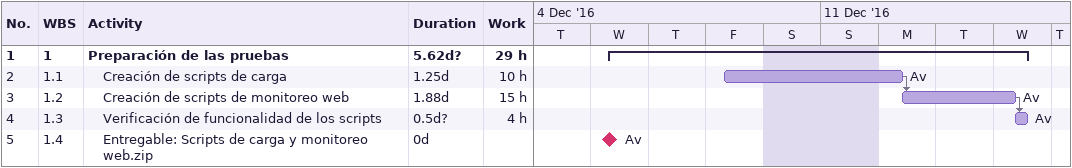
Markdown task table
| ID | WBS | Task | Duration | Start | Finish | Predecessors | Resources | Work (h) |
|---|---|---|---|---|---|---|---|---|
| 1 | 1 | **Preparación de las pruebas** | 5.62d? | 2016-12-07 | 2016-12-14 |  |  | 29 |
| 2 | 1.1 | Creación de scripts de carga | 1.25d | 2016-12-09 | 2016-12-12 |  | Av | 10 |
| 3 | 1.2 | Creación de scripts de monitoreo web | 1.88d | 2016-12-12 | 2016-12-14 | 2 | Av | 15 |
| 4 | 1.3 | Verificación de funcionalidad de los scripts | 0.5d? | 2016-12-14 | 2016-12-14 | 3 | Av | 4 |
| 5 | 1.4 | Entregable: Scripts de carga y monitoreo web.zip | 0d | 2016-12-07 | 2016-12-07 |  | Av |  |
